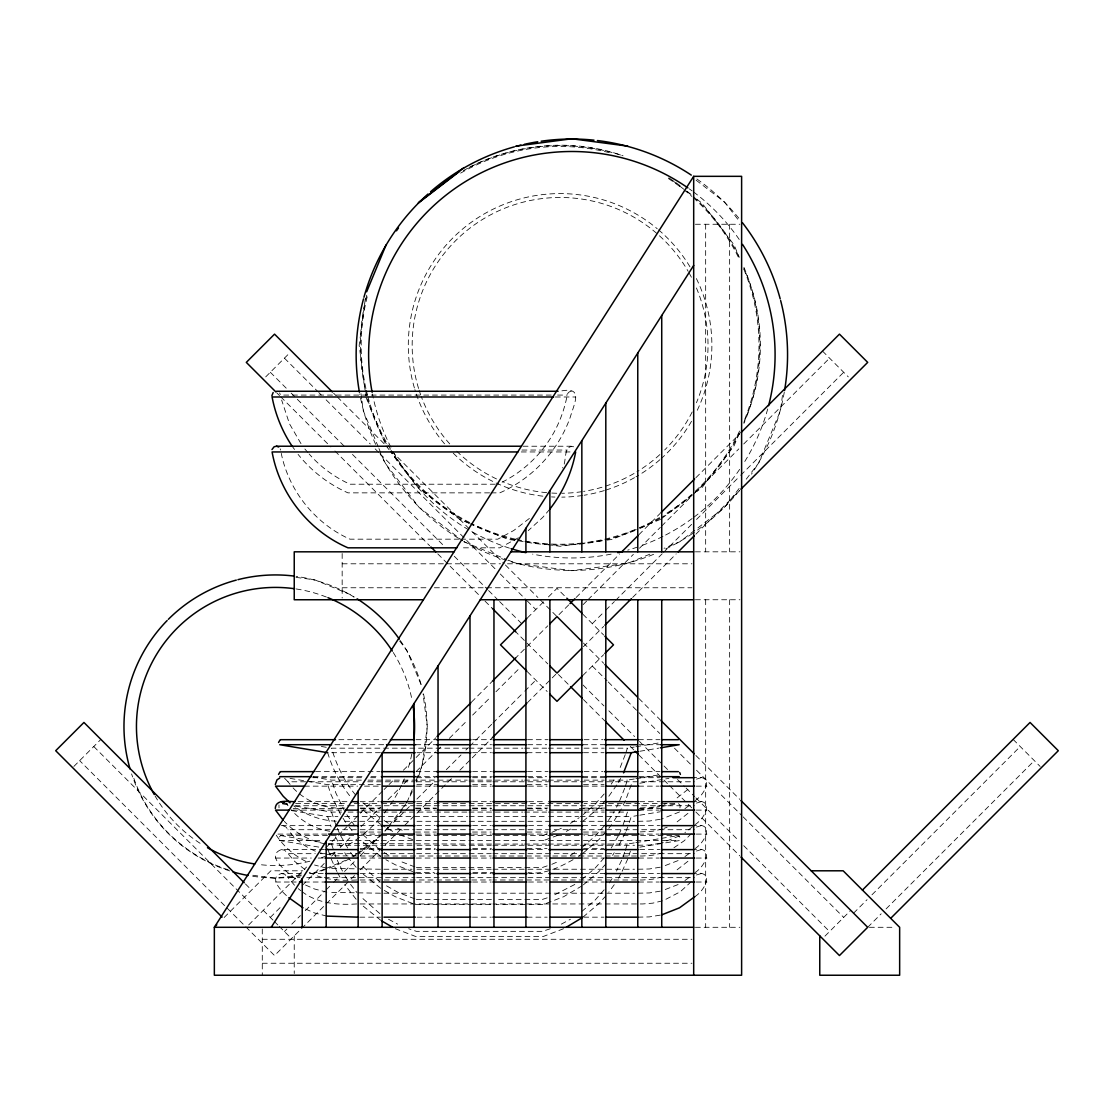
<?xml version="1.0" encoding="UTF-8"?>
<svg xmlns="http://www.w3.org/2000/svg" width="1114" height="1114" viewBox="0 0 1114 1114"><rect width="100%" height="100%" fill="white"/><g stroke="black" fill="none" stroke-linecap="round" stroke-linejoin="round"><path stroke-width="0.75" stroke-dasharray="5 3.75" d="M365.35 298.385L359.168 345.354L365.796 395.679M782.46 395.386L780.454 410.634L758.885 462.714L744.319 481.694M694.858 800.785C705.566 794.017 715.035 774.105 693.994 777.697M694.858 824.75C705.566 817.982 715.035 798.07 693.994 801.676M694.858 848.715C705.566 841.947 715.035 822.035 693.994 825.641M694.858 872.68C705.566 865.926 715.035 845.999 693.994 849.606M694.858 896.645C705.566 889.891 715.035 869.978 693.994 873.571M491.121 492.861L499.768 492.861C532.241 478.7 558.267 450.808 570.173 417.444C574.532 402.488 584.028 386.015 559.743 391.265M571.301 391.265C569.254 391.39 567.499 393.047 567.235 395.08C564.756 408.184 560.272 420.855 553.867 432.552C541.251 455.125 521.394 473.589 497.777 484.214M573.64 446.756C562.876 444.458 567.04 462.394 562.514 467.922M625.233 754.651L618.952 770.637M625.776 753.022L627.405 748.176L634.2 747.048M624.689 788.225L618.952 802.595M625.233 786.595L627.405 780.134L634.2 778.992M631.262 784.66L625.998 799.142M623.06 825.028L627.405 812.092L607.59 812.092M629.299 822.466L631.262 816.618L638.113 815.476M623.06 856.986L624.689 852.126M625.233 850.511L627.405 844.05L634.2 842.908M628.811 855.886L631.262 848.562M406.958 802.359L412.236 789.631M416.19 780.079L422.122 765.75L427.303 726.467L423.028 694.008M739.264 433.318L734.084 445.823L702.154 487.431L696.793 491.553M743.804 422.373C765.903 374.61 765.903 316.111 743.804 268.349M625.386 800.562L622.085 807.539M618.952 834.553L622.378 826.616M625.386 832.52L618.437 846.292M625.998 831.1L627.823 826.853M621.696 860.161L616.502 871.078M627.823 858.81L622.085 871.454M278.96 804.865L279.015 807.873M679.93 807.873L680.222 805.338L678.37 803.598L584.07 803.598M618.437 782.39L620.623 778.296M616.502 807.177L618.131 804.127M621.361 808.903L612.561 823.399M618.131 836.071L611.224 848.046M618.437 878.25L621.361 872.805M611.224 784.145L614.051 779.786M616.766 784.966L608.773 796.329M608.397 820.447L614.051 811.744M612.561 855.357L614.246 852.767M609.344 882.915L614.051 875.66M614.246 884.725L608.773 892.189M384.943 831.058L388.09 826.964M389.134 825.599L399.62 811.925M400.664 810.56L405.914 803.723M739.125 488.475L724.56 507.441L696.097 529.289M604.164 793.962L595.015 804.336L583.276 814.529M604.164 825.92L595.015 836.28L580.547 848.603M608.773 828.287L611.614 824.625M604.164 857.864L595.015 868.238L580.547 880.561M604.164 889.821L595.015 900.196L580.547 912.519M549.662 509.335L542.755 517.383L528.245 530.668M605.946 799.991L598.622 807.942L583.36 820.921M605.946 831.935L598.622 839.9L583.36 852.878M605.946 863.893L598.622 871.844L583.36 884.836M605.946 895.851L598.622 903.802L583.36 916.794M691.348 833.648L684.247 840.736L673.19 848.255M691.348 881.578L680.292 891.771L664.014 900.251M265.703 376.88L289.041 353.542M73.872 766.432L100.887 739.404M224.165 917.476L270.841 870.8L302.785 870.8M527.521 617.824L543.493 601.866M548.408 596.951L557 588.359L565.592 596.951M248.659 924.94L306.601 866.998M325.929 847.67L346.83 826.769M348.055 825.544L382.896 790.703M384.135 789.464L387.825 785.774M389.051 784.548L395.205 778.394M403.365 770.234L414.895 758.704M416.121 757.478L435.811 737.788M471.501 702.099L491.873 681.726M514.626 658.959L547.796 625.803M568.725 604.874L557 616.599L539.12 598.719M576.105 597.494L619.704 553.895M638.865 534.734L660.254 513.331M695.902 477.697L739.78 433.819M270.312 917.407L281.341 906.378M302.186 885.533L324.258 863.461M331.624 856.095L335.3 852.419M340.202 847.517L352.47 835.249M361.047 826.672L380.668 807.051M388.034 799.685L399.063 788.656M403.978 783.755L408.88 778.839M416.232 771.487L435.853 751.866M437.078 750.641L440.754 746.965M449.346 738.373L467.741 719.978M472.642 715.077L491.037 696.682M495.939 691.78L519.235 668.484M583.095 604.637L586.772 600.947M587.997 599.722L633.365 554.354M639.492 548.227L660.337 527.382M661.577 526.156L692.226 495.493M693.451 494.268L738.819 448.9M743.734 443.985L829.568 358.151M284.432 931.541L286.883 929.076M291.784 924.174L300.376 915.597M305.278 910.681L324.898 891.061M326.123 889.835L332.25 883.708M333.476 882.483L339.617 876.356M344.518 871.44L355.561 860.412M360.463 855.51L380.083 835.89L358.235 852.683M384.984 830.974L388.661 827.298M393.562 822.397L404.605 811.354M405.83 810.129L411.957 804.002M416.873 799.1L435.268 780.705M446.296 769.663L461.015 754.958M465.917 750.042L468.367 747.591M469.593 746.366L491.664 724.295M492.903 723.07L523.552 692.407M524.778 691.181L535.82 680.153M592.3 623.659L604.568 611.391M605.793 610.166L614.385 601.588M615.61 600.362L662.203 553.755M663.429 552.53L691.641 524.332M696.542 519.43L739.459 476.514M740.685 475.274L843.688 372.271M354.531 875.548L274.545 955.547L79.651 760.653M360.323 869.769L403.352 826.741M404.577 825.516L451.755 778.338M459.887 770.206L491.845 738.248M527.493 702.6L557 673.093L571.12 687.213M583.43 646.663L603.691 626.388M632.655 597.438L676.212 553.881M695.874 534.205L739.71 490.369M582.887 675.446L603.663 654.67M824.959 936.136L850.748 910.347M853.575 913.174L867.054 899.694M871.956 894.793L1020.229 746.533M867.695 927.294L881.174 913.814M886.076 908.913L1034.349 760.653M687.937 789.394L676.114 798.682M687.937 813.359L676.114 822.647M687.937 861.289L676.114 870.577M692.462 826.825L684.929 832.618M639.826 847.141L679.206 840.583L680.362 837.798L678.37 835.556L584.07 835.556M529.387 518.428L513.721 530.515L497.777 539.176L462.533 539.176M661.883 518.33L691.418 495.674M694.746 530.32L679.832 541.766L664.055 548.297M352.776 856.875L356.87 853.728M684.929 808.653L690.053 804.921M684.929 856.582L690.053 852.864M684.929 880.547L690.053 876.829M570.479 823.357L579.183 817.718M570.479 855.315L574.824 852.489M578.25 856.346L582.135 853.825M574.824 884.446L551.806 896.283M582.135 885.783L563.545 896.77L543.395 904.484L496.022 904.484M696.459 779.132L701.152 777.697M696.459 803.097L701.152 801.676M696.459 827.061L701.152 825.641M696.459 851.026L701.152 849.606M696.459 874.991L701.152 873.571M518.428 537.77L499.768 547.823L461.823 547.823M566.274 831.392L573.069 827.758M573.069 859.702C559.27 867.319 544.328 874.977 528.05 872.541M561.331 924.133L570.479 919.231M679.512 811.939L661.869 818.929M679.512 835.904L661.869 842.894M678.092 860.579L661.869 866.859M678.092 884.544L661.869 890.824M551.806 832.381L561.331 828.259M557.877 835.305L543.395 840.583M551.806 864.325L559.743 860.899M563.545 928.728L543.395 936.442L415.564 936.442L395.4 928.728M469.008 167.476C515.949 143.233 573.209 137.927 623.032 155.821M660.546 519.361L612.087 539.427L605.375 540.318M649.838 554.187L627.753 563.336L571.858 570.702L515.949 563.336L508.068 560.077M324.341 869.129L314.789 873.084L309.664 873.766M325.942 868.474L345.034 860.565M380.027 835.556L280.589 835.556L278.597 837.798L279.753 840.583L319.133 847.141M664.014 804.378L667.161 803.222M664.014 828.356L667.161 827.201M542.56 835.486L547.183 833.926M547.183 865.884L542.56 867.444L495.8 867.444M547.183 897.842L542.56 899.388L495.8 899.388M550.26 928.756L542.56 931.346L416.399 931.346L408.685 928.756M662.454 804.962L652.693 807.302L637.514 808.082M662.454 828.927L652.693 831.267L637.514 832.047M662.454 852.892L652.693 855.232L642.681 856.012L492.945 856.012M662.454 876.857L652.693 879.197L642.681 879.99L492.945 879.99M662.454 900.836L652.693 903.162L642.681 903.955L492.945 903.955M324.466 849.606L281.341 849.606C263.391 856.374 291.422 875.061 297.563 880.547M301.393 873.571L281.341 873.571C267.778 877.442 281.87 891.743 287.635 896.645M660.31 819.263L649.365 821.046L637.862 821.31M660.31 843.228L649.365 845.011L637.862 845.275M660.31 867.193L649.365 868.976L637.862 869.24M660.31 891.158L649.365 892.941L637.862 893.205M660.31 915.123L649.365 916.906L637.862 917.17M635.899 746.756L659.683 742.801M639.826 751.268L658.666 748.135M635.899 778.714L659.683 774.759M639.826 783.226L668.929 778.38M639.297 810.101L659.683 806.703M661.382 806.425L678.37 803.598M639.826 815.183L660.365 811.758M635.899 842.63L659.683 838.661M661.382 838.382L678.37 835.556M578.542 543.855L560.077 546.278L548.339 544.732M580.213 543.632L603.704 540.541M301.128 874.88L275.506 878.264L249.884 874.88M695.401 224.262L739.905 224.262M551.221 395.08L280.519 395.08L279.586 392.88M557.585 395.08L567.235 395.08M555.329 396.988L575.673 396.988M523.037 446.227L571.301 446.227M521.951 450.042L567.235 450.042M521.282 451.95L570.493 451.95M495.257 484.214L349.977 484.214C334.465 477.154 320.386 466.863 309.177 454.011M489.603 492.861L347.986 492.861C328.574 484.27 311.321 470.971 298.092 454.373M459.205 539.176L349.977 539.176C315.165 523.65 288.763 490.773 281.271 453.384M695.401 551.82L739.905 551.82M342.165 563.795L444.834 563.795M446.575 563.795L500.52 563.795M507.483 563.795L691.947 563.795M342.165 587.76L427.442 587.76M434.404 587.76L484.868 587.76M486.609 587.76L691.947 587.76M695.401 599.75L739.905 599.75M338.837 739.682L386.892 739.682M416.009 739.682L436.577 739.682M472.614 739.682L491.483 739.682M527.521 739.682L548.088 739.682M584.07 739.682L602.952 739.682M638.406 739.682L660.003 739.682M334.91 744.709L386.502 744.709M415.745 744.709L436.396 744.709M472.587 744.709L491.539 744.709M527.73 744.709L546.654 744.709M582.789 744.709L605.194 744.709M639.074 744.709L660.755 744.709M467.295 748.176L331.54 748.176C336.525 765.262 344.407 781.61 355.853 795.326M469.036 748.176L522.856 748.176M524.555 748.176L546.654 748.176M548.353 748.176L578.974 748.176M584.084 748.176L604.234 748.176M609.233 748.176L627.405 748.176M380.417 752.702L327.683 752.702C332.557 768.952 340.369 784.381 351.119 797.54M416.901 752.702L438.526 752.702M472.642 752.702L491.427 752.702M527.089 752.702L547.058 752.702M583.499 752.702L604.039 752.702M315.554 771.64L380.027 771.64M416.009 771.64L436.577 771.64M472.614 771.64L491.483 771.64M527.521 771.64L548.088 771.64M584.07 771.64L602.952 771.64M638.406 771.64L660.003 771.64M313.187 776.667L364.097 776.667M371.004 776.667L379.609 776.667M415.745 776.667L436.396 776.667M472.587 776.667L491.539 776.667M527.73 776.667L546.654 776.667M582.789 776.667L605.194 776.667M639.074 776.667L660.755 776.667M312.797 777.697L363.679 777.697M370.642 777.697L379.331 777.697M416.664 777.697L435.226 777.697M472.573 777.697L491.246 777.697M528.593 777.697L545.568 777.697M582.692 777.697L604.888 777.697M639.673 777.697L659.683 777.697M312.867 777.015L331.54 780.134L361.437 780.134M368.149 780.134L467.295 780.134M469.036 780.134L522.856 780.134M524.555 780.134L546.654 780.134M548.353 780.134L578.974 780.134M584.084 780.134L604.234 780.134M609.233 780.134L627.405 780.134M284.599 778.254L288.011 781.777L361.006 781.777M367.745 781.777L414.979 781.777M416.678 781.777L491.246 781.777M492.945 781.777L694.468 781.777M307.144 781.234L327.683 784.66L380.417 784.66M416.901 784.66L438.526 784.66M472.642 784.66L491.427 784.66M527.089 784.66L547.058 784.66M583.499 784.66L604.039 784.66M304.442 786.15L357.622 786.15M364.487 786.15L383.397 786.15M416.344 786.15L435.421 786.15M472.628 786.15L491.246 786.15M528.468 786.15L547.071 786.15M583.485 786.15L604.248 786.15M638.614 786.15L659.196 786.15M696.278 786.15L706.944 786.15M298.162 801.676L349.768 801.676M360.212 801.676L379.331 801.676M416.664 801.676L435.226 801.676M472.573 801.676L491.246 801.676M528.593 801.676L545.568 801.676M582.692 801.676L604.888 801.676M639.673 801.676L659.683 801.676M287.37 803.598L280.589 803.598L289.083 805.004M295.642 803.598L347.429 803.598M354.294 803.598L380.027 803.598M381.74 803.598L467.462 803.598M469.189 803.598L578.918 803.598M294.945 805.742L347.54 805.742M349.225 805.742L414.979 805.742M416.678 805.742L491.246 805.742M492.945 805.742L694.468 805.742M344.964 808.082C324.828 809.335 304.233 801.231 291.13 785.718M360.101 808.082L380.723 808.082M415.522 808.082L436.396 808.082M472.503 808.082L491.246 808.082M527.033 808.082L547.837 808.082M583.471 808.082L605.208 808.082M293.205 808.625L343.418 808.625M360.658 808.625L379.609 808.625M415.745 808.625L436.396 808.625M472.587 808.625L491.539 808.625M527.73 808.625L546.654 808.625M579.336 808.625L605.194 808.625M639.074 808.625L660.755 808.625M292.843 810.115L343.878 810.115M361.061 810.115L383.397 810.115M416.344 810.115L435.421 810.115M472.628 810.115L491.246 810.115M528.468 810.115L547.071 810.115M583.485 810.115L604.248 810.115M638.614 810.115L659.196 810.115M696.278 810.115L706.944 810.115M295.878 806.146L331.54 812.092L341.511 812.092M348.083 812.092L467.295 812.092M469.036 812.092L522.856 812.092M524.555 812.092L546.654 812.092M548.353 812.092L578.974 812.092M584.084 812.092L604.234 812.092M291.729 810.616L327.683 816.618L337.918 816.618M344.658 816.618L438.526 816.618M440.197 816.618L467.518 816.618M469.231 816.618L547.058 816.618M548.715 816.618L578.542 816.618M580.185 816.618L631.262 816.618M344.63 821.31L356.424 821.31M359.794 821.31L412.041 821.31M417.012 821.31L491.246 821.31M492.959 821.31L634.493 821.31M281.341 825.641L332.808 825.641M360.212 825.641L379.331 825.641M416.664 825.641L435.226 825.641M472.573 825.641L491.246 825.641M528.593 825.641L545.568 825.641M582.692 825.641L604.888 825.641M639.673 825.641L659.683 825.641M283.012 825.711L286.033 827.061L288.011 829.707L414.979 829.707M416.678 829.707L491.246 829.707M492.945 829.707L694.468 829.707M360.101 832.047L380.723 832.047M415.522 832.047L436.396 832.047M472.503 832.047L491.246 832.047M527.033 832.047L547.837 832.047M583.471 832.047L605.208 832.047M326.722 834.094L275.534 834.094C283.499 846.584 295.14 856.638 308.662 862.696M361.061 834.094L383.397 834.094M416.344 834.094L435.421 834.094M472.628 834.094L491.246 834.094M528.468 834.094L547.071 834.094M583.485 834.094L604.248 834.094M638.614 834.094L659.196 834.094M696.278 834.094L706.944 834.094M381.74 835.556L467.462 835.556M469.189 835.556L578.918 835.556M279.753 840.583L323.213 840.583M329.897 840.583L379.609 840.583M381.336 840.583L546.654 840.583M548.38 840.583L679.206 840.583M328.143 843.479L467.295 844.05M469.036 844.05L522.856 844.05M524.555 844.05L546.654 844.05M548.353 844.05L578.974 844.05M584.084 844.05L604.234 844.05M607.59 844.05L627.405 844.05M412.041 845.275L339.45 845.275L328.393 844.412M417.012 845.275L491.246 845.275M492.959 845.275L634.493 845.275M360.087 848.562L380.417 848.562M416.901 848.562L435.198 848.562M472.642 848.562L491.427 848.562M527.089 848.562L547.058 848.562M583.499 848.562L604.039 848.562M360.212 849.606L379.331 849.606M416.664 849.606L435.226 849.606M472.573 849.606L491.246 849.606M528.593 849.606L545.568 849.606M582.692 849.606L604.888 849.606M639.673 849.606L659.683 849.606M281.341 849.606L284.599 850.163L288.011 853.672L315.248 853.672M320.345 853.672L414.979 853.672M416.678 853.672L491.246 853.672M492.945 853.672L694.468 853.672M356.731 856.012L334.785 855.817L320.038 852.892M360.101 856.012L380.723 856.012M384.163 856.012L491.246 856.012M275.534 858.059L311.293 858.059M318.144 858.059L325.01 858.059M361.061 858.059L383.397 858.059M416.344 858.059L435.421 858.059M472.628 858.059L491.246 858.059M528.468 858.059L547.071 858.059M583.485 858.059L604.248 858.059M638.614 858.059L659.196 858.059M696.278 858.059L706.944 858.059M416.399 867.444L490.912 867.444M380.459 869.24L328.393 868.377M383.912 869.24L412.041 869.24M417.012 869.24L491.246 869.24M492.959 869.24L634.493 869.24M415.564 872.541L434.279 872.541M472.865 872.541L494.365 872.541M309.455 873.571L324.466 873.571M360.212 873.571L379.331 873.571M416.664 873.571L435.226 873.571M472.573 873.571L491.246 873.571M528.593 873.571L545.568 873.571M582.692 873.571L604.888 873.571M639.673 873.571L659.683 873.571M281.341 873.571L284.599 874.128L288.011 877.651L300.014 877.651M306.782 877.651L414.979 877.651M416.678 877.651L491.246 877.651M492.945 877.651L694.468 877.651M356.731 879.99C339.603 880.812 321.264 880.213 306.378 870.577M360.101 879.99L380.723 879.99M384.163 879.99L491.246 879.99M275.534 882.023L296.157 882.023M304.442 882.023L325.01 882.023M361.061 882.023L383.397 882.023M416.344 882.023L435.421 882.023M472.628 882.023L491.246 882.023M528.468 882.023L547.071 882.023M583.485 882.023L604.248 882.023M638.614 882.023L659.196 882.023M696.278 882.023L706.944 882.023M380.459 893.205L328.393 892.342M383.912 893.205L412.041 893.205M417.012 893.205L491.246 893.205M492.959 893.205L634.493 893.205M416.399 899.388L494.17 899.388M356.731 903.955C337.974 905.139 317.685 903.607 302.2 891.771M360.101 903.955L380.723 903.955M384.163 903.955L491.246 903.955M415.564 904.484L494.365 904.484M359.794 917.17L380.459 917.17M417.012 917.17L435.323 917.17M472.461 917.17L491.246 917.17M527.117 917.17L547.169 917.17M583.68 917.17L603.746 917.17M695.401 927.294L739.905 927.294M869.38 927.294L894.612 927.294M262.277 939.283L691.947 939.283M262.277 963.248L691.947 963.248M336.289 821.171C320.971 820.628 305.877 815.156 293.72 805.854M514.793 540.318L508.081 539.427L470.568 523.9M524.861 541.641L546.668 544.509M296.004 577.372L314.789 579.851L351.397 595.015L354.141 597.104A151.532 151.532 0 0 0 296.143 576.342M321.347 746.477L326.444 747.327M290.03 778.38L305.431 780.942M280.589 835.556L321.347 842.351M329.8 831.267C314.9 828.913 300.961 821.129 291.13 809.683M325.274 843.883C309.692 840.973 295.113 832.952 284.307 821.352M326.834 868.182L314.552 865.021M326.834 892.147L314.552 889L304.401 884.544M326.834 916.112L314.552 912.965L304.401 908.509M412.64 839.594L401.068 835.305M414.854 866.915L399.216 860.899M412.64 871.552L395.4 864.812L385.876 859.702M414.854 898.873L397.628 892.175L384.121 884.446M412.64 903.51L395.4 896.77L381.991 889.139M469.008 523.246L459.622 519.361L418.015 487.431L390.206 451.184M463.87 541.766L506.48 559.423M228.259 869.783C183.838 855.733 147.076 819.751 132.845 775.302M397.628 828.259L403.978 831.002M315.332 851.166C304.498 846.654 294.959 839.162 288.011 829.707M392.685 831.392L381.991 825.237M388.48 919.231L397.628 924.133M384.121 820.531L388.48 823.357M380.709 824.388L360.323 807.942M384.121 852.489L388.48 855.315M380.709 856.346L360.323 839.9M380.709 888.304L360.323 871.844M380.709 920.261L360.323 903.802M304.985 869.658L294.556 861.289L288.011 853.672M696.097 180.19L724.56 202.024L739.125 221.004M672.619 180.621L684.706 189.895M686.043 190.926L691.418 195.047M696.793 199.169L702.154 203.291L734.084 244.899L739.264 257.404M379.777 817.718L360.421 800.506M379.777 849.662L360.421 832.464M379.777 881.62L360.421 864.422M379.777 913.577L360.421 896.38M298.246 888.666L300.877 890.727M822.508 351.091L848.297 376.88M1013.113 739.404L1040.128 766.432M582.887 614.246L603.663 635.022M333.615 393.214L336.08 395.679M337.305 396.904L387.366 446.965M391.46 451.045L504.141 563.726M505.366 564.965L537.895 597.494M583.43 643.029L603.691 663.29M638.809 698.408L660.24 719.839M695.874 755.473L739.71 799.309M284.432 358.151L317.546 391.265M318.771 392.49L321.222 394.941M326.123 399.842L370.266 443.985M375.181 448.9L378.857 452.576M380.083 453.802L495.354 569.073M500.256 573.975L526.003 599.722M527.228 600.947L535.82 609.539M592.3 666.033L607.019 680.738M608.244 681.963L637.681 711.4M638.907 712.626L659.753 733.472M674.471 748.19L691.641 765.36M696.542 770.261L741.91 815.629M743.135 816.854L843.688 917.407M270.312 372.271L286.256 388.215M291.158 393.117L296.059 398.032M297.285 399.258L345.117 447.076M352.47 454.428L444.444 546.403M454.247 556.22L487.361 589.32M488.586 590.545L498.39 600.362M499.615 601.588L521.7 623.659M583.095 685.054L603.941 705.9M608.843 710.802L634.59 736.563M639.492 741.464L662.802 764.761M664.028 765.986L667.704 769.663M677.507 779.48L684.873 786.832M686.099 788.058L694.676 796.649M695.902 797.875L738.819 840.791M743.734 845.693L829.568 931.541M276.773 392.852L279.53 395.609M280.756 396.849L330.844 446.937M334.91 450.989L429.656 545.749M437.788 553.881L480.12 596.199M485.036 601.128L491.873 607.952M514.626 630.719L547.796 663.888M583.485 699.578L604.944 721.036M630.246 746.338L633.936 750.028M638.865 754.958L662.719 778.811M663.944 780.037L668.4 784.493M669.625 785.718L691.78 807.873M695.902 811.995L739.78 855.858M527.521 671.867L547.169 691.516M245.442 883.959L251.569 890.072M263.252 910.347L273.069 920.178M274.295 921.403L277.985 925.093M279.21 926.319L291.492 938.601M93.771 746.533L260.425 913.174M286.033 803.097L288.011 805.742M294.556 885.268L288.011 877.651M356.146 867.305L348.292 857.794M356.146 899.263L344.713 884.725M304.874 449.012L308.105 452.757M288.011 781.777L290.1 784.395M354.795 825.92L346.788 814.64M349.225 827.061L352.066 830.724M350.548 852.405L355.853 859.242M350.548 884.363L356.912 892.565M386.085 445.823L389.176 449.847M399.62 640.996L406.958 650.576L422.122 687.185M300.989 443.664L289.445 423.71L281.647 400.079M291.854 445.795L294.528 449.471M343.028 818.219L346.398 823.399M347.735 848.046L340.828 836.071M344.713 852.767L346.398 855.357M344.908 875.66L349.615 882.915M344.908 811.744L335.885 793.071L331.54 780.134M340.508 814.334L331.123 794.895L327.683 784.66M335.411 836.767L340.508 846.292M342.458 871.078L337.264 860.161M336.874 871.454L331.123 858.81M337.598 872.805L340.508 878.25M337.264 828.203L340.007 834.553M366.005 397.364L385.43 444.263M378.287 446.937L363.248 410.634L361.911 400.469M378.941 448.51L384.817 462.714L419.143 507.441L462.519 540.722A215.698 215.698 0 0 1 380.153 453.635M331.54 812.092L335.885 825.028M327.683 816.618L331.123 826.853M331.54 844.05L333.713 850.511M334.256 852.126L335.885 856.986M327.683 848.562L330.148 855.886M280.213 448.886L280.519 450.042M361.02 393.688L361.688 398.77M729.642 224.262L729.642 551.82M729.642 599.75L729.642 927.294M705.663 224.262L705.663 551.82M705.663 599.75L705.663 927.294M342.165 553.519L342.165 598.037M294.235 935.857L294.235 973.525M262.277 929.006L262.277 975.237M411.79 754.053A139.055 139.055 0 0 1 407.334 770.721M404.312 778.867A139.055 139.055 0 0 1 402.251 783.671M401.513 785.259A139.055 139.055 0 0 1 394.175 798.947M393.27 800.409A139.055 139.055 0 0 1 388.424 807.622M387.394 809.029A139.055 139.055 0 0 1 384.219 813.178M379.735 818.511A139.055 139.055 0 0 1 360.852 836.252M359.46 837.31A139.055 139.055 0 0 1 345.034 846.891M334.297 852.475A139.055 139.055 0 0 1 318.117 858.838M309.831 861.219A139.055 139.055 0 0 1 258.225 864.436M200.102 843.298A139.055 139.055 0 0 1 155.083 795.995M296.24 588.972A139.055 139.055 0 0 1 327.92 597.661M393.27 652.512A139.055 139.055 0 0 1 412.124 700.581M423.501 693.911A151.532 151.532 0 0 1 416.483 782.042M412.333 791.581A151.532 151.532 0 0 1 408.406 799.253M406.735 802.233A151.532 151.532 0 0 1 403.171 808.096M402.238 809.53A151.532 151.532 0 0 1 391.933 823.455M390.819 824.778A151.532 151.532 0 0 1 385.04 831.169M382.659 833.62A151.532 151.532 0 0 1 354.21 855.956M349.782 858.546A151.532 151.532 0 0 1 309.748 874.072M301.281 875.785A151.532 151.532 0 0 1 249.731 875.785M229.707 870.911A151.532 151.532 0 0 1 131.591 773.91M400.316 640.522A151.532 151.532 0 0 1 421.872 687.241M767.713 408.977A203.221 203.221 0 0 1 743.428 463.633M739.654 469.37A203.221 203.221 0 0 1 693.507 517.523M692.114 518.553A203.221 203.221 0 0 1 664.473 535.625M662.941 536.405A203.221 203.221 0 0 1 639.158 546.487M637.528 547.058A203.221 203.221 0 0 1 627.725 550.135M611.126 554.131A203.221 203.221 0 0 1 532.576 554.131M509.432 548.144A203.221 203.221 0 0 1 470.233 530.737M468.771 529.874A203.221 203.221 0 0 1 391.738 448.872M390.958 447.355A203.221 203.221 0 0 1 372.452 394.022M689.315 188.893A203.221 203.221 0 0 1 692.114 190.912M693.507 191.942A203.221 203.221 0 0 1 739.654 240.095M784.27 392.239A215.698 215.698 0 0 1 751.477 474.16M739.25 490.773A215.698 215.698 0 0 1 694.119 532.436M692.699 533.397A215.698 215.698 0 0 1 664.612 549.481M653.598 554.34A215.698 215.698 0 0 1 507.859 560.732M506.229 560.217A215.698 215.698 0 0 1 463.995 541.543M375.655 444.375A215.698 215.698 0 0 1 359.738 393.924M696.932 179.006A215.698 215.698 0 0 1 739.25 218.692M743.832 269.254A198.891 198.891 0 0 1 743.832 421.468M739.571 431.034A198.891 198.891 0 0 1 693.214 493.126M691.919 494.282A198.891 198.891 0 0 1 663.972 514.96M659.53 517.606A198.891 198.891 0 0 1 636.191 529.108M634.576 529.763A198.891 198.891 0 0 1 584.307 542.769M582.58 542.964A198.891 198.891 0 0 1 516.98 539.524M515.295 539.134A198.891 198.891 0 0 1 471.292 523.329M469.746 522.55A198.891 198.891 0 0 1 391.39 450.71M390.485 449.234A198.891 198.891 0 0 1 367.968 396.835M367.536 395.178A198.891 198.891 0 0 1 366.311 390.151M365.921 388.466A198.891 198.891 0 0 1 367.968 293.887M460.639 173.116A198.891 198.891 0 0 1 611.558 153.245M668.358 178.532A198.891 198.891 0 0 1 682.534 188.642M683.912 189.714A198.891 198.891 0 0 1 691.919 196.44M693.214 197.596A198.891 198.891 0 0 1 739.571 259.687M696.431 287.969A147.939 147.939 0 0 1 696.431 402.753M692.184 411.957A147.939 147.939 0 0 1 664.682 449.959M659.85 454.596A147.939 147.939 0 0 1 636.929 471.765M634.047 473.478A147.939 147.939 0 0 1 583.583 491.413M581.912 491.678A147.939 147.939 0 0 1 561.748 493.279M556.749 493.251A147.939 147.939 0 0 1 548.353 492.82M546.668 492.68A147.939 147.939 0 0 1 502.693 481.708M496.51 478.936A147.939 147.939 0 0 1 456.67 451.142M449.722 443.873A147.939 147.939 0 0 1 421.259 396.459M420.674 394.871A147.939 147.939 0 0 1 419.073 390.067M418.572 388.466A147.939 147.939 0 0 1 688.201 271.398M689.023 272.846A147.939 147.939 0 0 1 692.184 278.765M743.929 267.304A199.726 199.726 0 0 1 743.929 423.404M739.571 432.956A199.726 199.726 0 0 1 693.771 493.753M692.462 494.908A199.726 199.726 0 0 1 661.438 517.453M659.948 518.33A199.726 199.726 0 0 1 636.512 529.888M634.896 530.543A199.726 199.726 0 0 1 516.799 540.332M515.1 539.956A199.726 199.726 0 0 1 470.916 524.081M469.356 523.288A199.726 199.726 0 0 1 390.68 451.156M386.266 443.72A199.726 199.726 0 0 1 367.16 397.057M366.729 395.386A199.726 199.726 0 0 1 367.16 293.664M463.229 170.693A199.726 199.726 0 0 1 623.408 155.932M668.818 177.822A199.726 199.726 0 0 1 680.278 185.843M687.157 191.274A199.726 199.726 0 0 1 692.462 195.813M693.771 196.969A199.726 199.726 0 0 1 739.571 257.752M696.389 278.57A151.796 151.796 0 0 1 696.389 412.138M691.543 421.259A151.796 151.796 0 0 1 661.173 458.592M659.878 459.734A151.796 151.796 0 0 1 635.983 476.82M634.493 477.655A151.796 151.796 0 0 1 605.96 490.049M604.317 490.564A151.796 151.796 0 0 1 584.196 495.229M582.483 495.493A151.796 151.796 0 0 1 561.79 497.136M554.939 497.067A151.796 151.796 0 0 1 551.5 496.914M542.852 496.176A151.796 151.796 0 0 1 452.757 452.688M444.57 443.832A151.796 151.796 0 0 1 414.881 389.594M414.394 387.951A151.796 151.796 0 0 1 657.232 228.732M658.555 229.846A151.796 151.796 0 0 1 691.543 269.463"/><path stroke-width="1.5" d="M278.556 742.467L280.101 739.877M278.556 774.411L280.101 771.835M271.858 395.804L273.153 392.504M275.283 784.507L276.954 779.897L279.711 778.059M275.283 808.472C275.673 798.654 288.818 801.857 294.945 801.676M575.673 451.95C571.774 472.809 562.779 492.653 549.662 509.335M638.113 751.56L631.262 752.702L623.548 772.865M271.983 449.555L274.114 446.756L276.453 446.227L521.338 446.227M366.659 291.798L386.085 244.899M693.688 176.332L214.348 927.294L214.348 975.237L741.618 975.237L741.618 176.332L693.688 176.332L693.688 975.237M271.217 927.294L693.688 265.424M216.798 924.843L214.348 927.294L693.688 927.294M526.908 618.437L500.506 644.839L526.908 671.241M437.05 736.549L470.971 702.628M492.416 681.169L515.81 657.789M549.634 623.965L557 616.599L581.564 641.163M569.95 603.649L574.88 598.719M621.64 551.959L638.141 535.458M661.02 512.579L694.676 478.923M741.005 432.594L839.455 334.144L867.695 362.384L740.949 489.143M492.36 737.719L526.825 703.268M581.564 648.529L557 673.093L549.634 665.726M604.93 625.163L631.429 598.664M678.189 551.903L694.189 535.904M582.176 676.156L557 701.333L549.634 693.966M604.888 653.445L613.494 644.839L604.888 636.247M862.431 890.072L1030.06 722.457L1058.3 750.711L890.685 918.326M694.858 896.645L679.512 907.813L661.869 914.789M419.143 202.024L463.87 167.699M418.015 203.291L459.622 171.361M582.135 917.741L566.274 927.266M660.365 747.856L679.206 744.709L660.755 744.709M515.949 146.129L571.858 138.763L627.753 146.129M276.453 391.265L558.1 391.265M553.616 396.988L272.095 396.988C275.353 414.366 282.107 431.034 291.854 445.795M517.968 451.95L272.095 451.95C279.558 493.864 308.898 530.932 347.986 547.823L456.837 547.823M454.011 551.82L294.235 551.82L294.235 599.75L423.417 599.75M510.88 551.82L693.688 551.82M480.287 599.75L693.688 599.75M280.589 739.682L335.509 739.682M390.318 739.682L414.297 739.682M436.577 739.682L470.902 739.682M493.21 739.682L525.808 739.682M549.801 739.682L582.357 739.682M604.665 739.682L638.406 739.682M661.646 739.682L678.37 739.682M331.568 744.709L279.753 744.709L327.683 752.702M386.502 744.709L415.745 744.709M436.396 744.709L470.86 744.709M493.265 744.709L526.003 744.709M550.093 744.709L582.789 744.709M605.194 744.709L637.403 744.709M382.074 752.702L415.23 752.702M436.869 752.702L470.944 752.702M493.14 752.702L527.089 752.702M550.386 752.702L581.842 752.702M605.765 752.702L631.262 752.702M280.589 771.64L313.883 771.64M381.74 771.64L414.297 771.64M436.577 771.64L470.902 771.64M493.21 771.64L525.808 771.64M549.801 771.64L582.357 771.64M604.665 771.64L638.406 771.64M661.646 771.64L678.37 771.64M279.753 776.667L311.516 776.667M381.336 776.667L415.745 776.667M436.396 776.667L470.86 776.667M493.265 776.667L526.003 776.667M550.093 776.667L582.789 776.667M605.194 776.667L637.403 776.667M660.755 776.667L679.206 776.667M673.023 777.697L693.994 777.697M304.442 786.15L275.534 786.15L283.193 796.245L290.03 802.846M383.397 786.15L414.603 786.15M437.106 786.15L470.944 786.15M492.931 786.15L526.769 786.15M550.539 786.15L581.759 786.15M605.974 786.15L638.614 786.15M660.908 786.15L694.621 786.15M351.509 801.676L358.471 801.676M381.072 801.676L414.979 801.676M436.911 801.676L470.874 801.676M492.945 801.676L526.894 801.676M548.951 801.676L582.692 801.676M604.888 801.676L637.932 801.676M661.354 801.676L693.994 801.676M289.515 810.115L275.534 810.115L283.193 820.21M345.591 810.115L357.622 810.115M383.397 810.115L414.603 810.115M437.106 810.115L470.944 810.115M492.931 810.115L526.769 810.115M550.539 810.115L581.759 810.115M605.974 810.115L638.614 810.115M660.908 810.115L694.621 810.115M336.15 825.641L358.471 825.641M381.072 825.641L414.979 825.641M436.911 825.641L470.874 825.641M492.945 825.641L526.894 825.641M548.951 825.641L582.692 825.641M604.888 825.641L637.932 825.641M661.354 825.641L693.994 825.641M328.435 834.094L357.622 834.094M383.397 834.094L414.603 834.094M437.106 834.094L470.944 834.094M492.931 834.094L526.769 834.094M550.539 834.094L581.759 834.094M605.974 834.094L638.614 834.094M660.908 834.094L694.621 834.094M326.137 849.606L358.471 849.606M381.072 849.606L414.979 849.606M436.911 849.606L470.874 849.606M492.945 849.606L526.894 849.606M548.951 849.606L582.692 849.606M604.888 849.606L637.932 849.606M661.354 849.606L693.994 849.606M325.01 858.059L357.622 858.059M383.397 858.059L414.603 858.059M437.106 858.059L470.944 858.059M492.931 858.059L526.769 858.059M550.539 858.059L581.759 858.059M605.974 858.059L638.614 858.059M660.908 858.059L694.621 858.059M811.215 870.8L843.159 870.8L899.652 927.294L899.652 975.237L819.765 975.237L819.765 935.857M326.137 873.571L358.471 873.571M381.072 873.571L414.979 873.571M436.911 873.571L470.874 873.571M492.945 873.571L526.894 873.571M548.951 873.571L582.692 873.571M604.888 873.571L637.932 873.571M661.354 873.571L693.994 873.571M299.471 882.023L302.785 882.023M325.01 882.023L357.622 882.023M383.397 882.023L414.603 882.023M437.106 882.023L470.944 882.023M492.931 882.023L526.769 882.023M550.539 882.023L581.759 882.023M605.974 882.023L638.614 882.023M660.908 882.023L694.621 882.023M358.109 917.17L326.834 916.112M383.912 917.17L415.355 917.17M436.98 917.17L470.749 917.17M492.959 917.17L527.117 917.17M550.497 917.17L582.037 917.17M605.473 917.17L637.862 917.17M281.341 801.676L284.599 802.219M276.453 446.227L278.709 447.02M392.685 927.266L381.991 921.097M302.98 907.813L288.832 897.689M566.831 598.176L582.176 613.522M332.39 391.989L274.545 334.144L246.305 362.384L275.84 391.919M604.93 664.515L637.57 697.169M660.964 720.549L694.189 753.788M740.949 800.548L867.695 927.294L839.455 955.547L741.005 857.098M430.895 546.974L435.811 551.903M492.416 608.509L515.81 631.889M570.535 686.628L582.26 698.339M605.64 721.733L624.091 740.183M635.175 751.268L638.141 754.22M244.217 882.734L83.94 722.457L55.7 750.711L222.09 917.101M679.679 772.475L680.403 774.411M661.73 315.485L661.73 551.82M661.73 599.75L661.73 927.294M637.765 353.041L637.765 551.82M637.765 599.75L637.765 927.294M605.807 403.101L605.807 551.82M605.807 599.75L605.807 927.294M581.842 440.643L581.842 551.82M581.842 599.75L581.842 927.294M549.884 490.717L549.884 551.82M549.884 599.75L549.884 927.294M525.919 528.259L525.919 551.82M525.919 599.75L525.919 927.294M493.962 599.75L493.962 927.294M469.997 615.875L469.997 927.294M438.039 665.935L438.039 927.294M414.074 703.491L414.074 927.294M382.116 753.551L382.116 927.294M358.151 791.093L358.151 927.294M326.193 841.167L326.193 927.294M302.228 878.709L302.228 927.294M413.002 705.733A139.055 139.055 0 0 1 413.879 740.281M254.772 863.963A139.055 139.055 0 0 1 207.469 847.74M154.233 794.505A139.055 139.055 0 0 1 294.528 588.721M327.92 597.661A139.055 139.055 0 0 1 392.337 651.063M248.032 875.479A151.532 151.532 0 0 1 232.993 871.914M130.06 768.98A151.532 151.532 0 0 1 167.156 620.526M168.353 619.314A151.532 151.532 0 0 1 236.293 580.102M237.936 579.67A151.532 151.532 0 0 1 294.43 576.119M357.134 598.803A151.532 151.532 0 0 1 399.327 639.102M359.432 392.239A215.698 215.698 0 0 1 363.498 298.9M363.944 297.271A215.698 215.698 0 0 1 427.985 194.017M430.547 191.747A215.698 215.698 0 0 1 514.389 146.825M516.019 146.38A215.698 215.698 0 0 1 520.948 145.126M524.276 144.347A215.698 215.698 0 0 1 537.742 141.743M541.139 141.227A215.698 215.698 0 0 1 594.027 140.169M597.438 140.559A215.698 215.698 0 0 1 691.279 175.107M742.453 222.744A215.698 215.698 0 0 1 780.204 298.9M780.636 300.543A215.698 215.698 0 0 1 784.562 390.541M396.459 230.835A199.726 199.726 0 0 1 398.492 227.98M622.81 551.472A203.221 203.221 0 0 1 617.838 552.683M525.864 552.683A203.221 203.221 0 0 1 511.061 548.659M372.132 392.323A203.221 203.221 0 0 1 687.909 187.904M742.509 244.384A203.221 203.221 0 0 1 768.59 405.691"/></g></svg>
